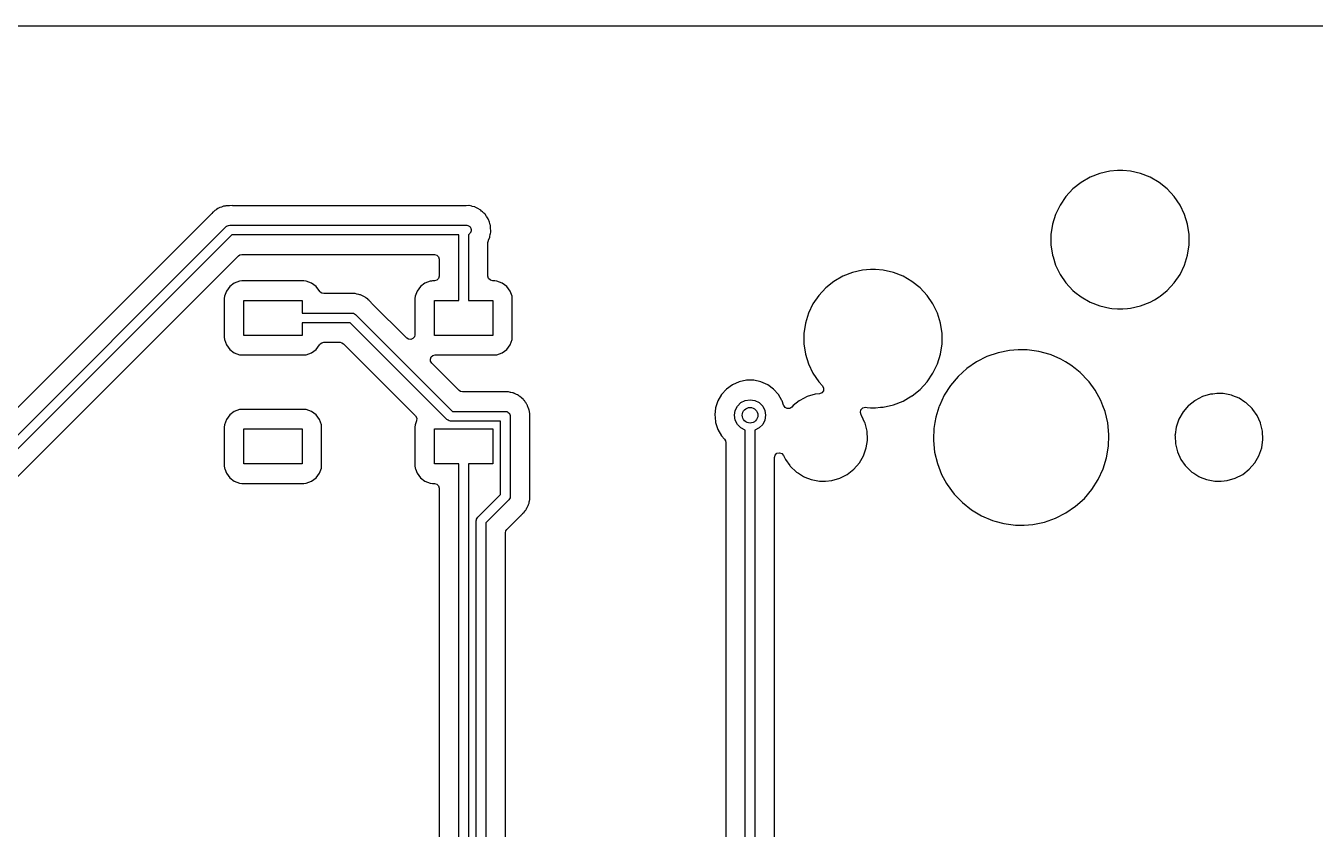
# Model space of a CAD drawing. Extents: x 51 to 201, y -153 to -28.
# Drawn here: x 83.96 to 117.09, y -48.17 to -27.52 of the extents above; entities that cross this region are included whole.
import ezdxf

# ---------------------------------------------------------------- set-up
doc = ezdxf.new("R2010")
doc.units = 0
doc.layers.add('BLACK', color=7, linetype='CONTINUOUS')

msp = doc.modelspace()

# ---------------------------------------------------------------- linework, layer by layer
at = {"layer": 'BLACK', "linetype": 'CONTINUOUS'}
for p, q in [((66.5009, -27.5214), (195.437, -27.5214)), ((111.305, -31.4158), (111.075, -31.5489)), ((111.553, -31.3186), (111.305, -31.4158)), ((111.812, -31.2594), (111.553, -31.3186)), ((112.011, -31.2445), (111.812, -31.2594)), ((112.144, -31.2445), (112.011, -31.2445)), ((112.011, -31.2445), (112.011, -31.2445)), ((112.343, -31.2594), (112.144, -31.2445)), ((112.144, -31.2445), (112.144, -31.2445)), ((112.602, -31.3186), (112.343, -31.2594)), ((112.85, -31.4158), (112.602, -31.3186)), ((113.08, -31.5489), (112.85, -31.4158)), ((110.866, -31.7148), (110.685, -31.9099)), ((111.075, -31.5489), (110.866, -31.7148)), ((113.289, -31.7148), (113.08, -31.5489)), ((113.47, -31.9099), (113.289, -31.7148)), ((113.289, -31.7148), (113.289, -31.7148)), ((110.536, -32.1298), (110.42, -32.3695)), ((110.685, -31.9099), (110.536, -32.1298)), ((113.619, -32.1298), (113.47, -31.9099)), ((113.735, -32.3695), (113.619, -32.1298)), ((88.7327, -32.3527), (82.5799, -38.5055)), ((88.7406, -32.3441), (88.7327, -32.3527)), ((88.7684, -32.3104), (88.7406, -32.3441)), ((88.7846, -32.2986), (88.7684, -32.3104)), ((88.7994, -32.286), (88.7846, -32.2986)), ((88.8136, -32.2718), (88.7994, -32.286)), ((88.8512, -32.2496), (88.8136, -32.2718)), ((88.8609, -32.2432), (88.8512, -32.2496)), ((88.8963, -32.2175), (88.8609, -32.2432)), ((88.9149, -32.2101), (88.8963, -32.2175)), ((88.9324, -32.2016), (88.9149, -32.2101)), ((88.9496, -32.1914), (88.9324, -32.2016)), ((88.9915, -32.1792), (88.9496, -32.1914)), ((89.0026, -32.1754), (88.9915, -32.1792)), ((89.0432, -32.1593), (89.0026, -32.1754)), ((89.0631, -32.1568), (89.0432, -32.1593)), ((89.0821, -32.1529), (89.0631, -32.1568)), ((89.1014, -32.1473), (89.0821, -32.1529)), ((89.145, -32.1459), (89.1014, -32.1473)), ((89.1567, -32.145), (89.145, -32.1459)), ((89.1606, -32.1445), (89.1567, -32.145)), ((89.1882, -32.1445), (89.1606, -32.1445)), ((89.1921, -32.1444), (89.1882, -32.1445)), ((89.2622, -32.1422), (89.1921, -32.1444)), ((89.2827, -32.1445), (89.2622, -32.1422)), ((95.2682, -32.1445), (89.2827, -32.1445)), ((95.2721, -32.1444), (95.2682, -32.1445)), ((95.3422, -32.1422), (95.2721, -32.1444)), ((95.3562, -32.1438), (95.3422, -32.1422)), ((95.4242, -32.1612), (95.3562, -32.1438)), ((95.4279, -32.1621), (95.4242, -32.1612)), ((95.4964, -32.1774), (95.4279, -32.1621)), ((95.5095, -32.1824), (95.4964, -32.1774)), ((95.5259, -32.1914), (95.5095, -32.1824)), ((95.571, -32.2162), (95.5259, -32.1914)), ((95.5744, -32.218), (95.571, -32.2162)), ((95.637, -32.2499), (95.5744, -32.218)), ((95.6485, -32.258), (95.637, -32.2499)), ((95.6734, -32.2814), (95.6485, -32.258)), ((95.6996, -32.306), (95.6734, -32.2814)), ((95.7025, -32.3086), (95.6996, -32.306)), ((95.7324, -32.335), (95.7025, -32.3086)), ((95.7551, -32.355), (95.7324, -32.335)), ((95.7642, -32.3657), (95.7551, -32.355)), ((95.8018, -32.4249), (95.7642, -32.3657)), ((95.8039, -32.4281), (95.8018, -32.4249)), ((95.8434, -32.4862), (95.8039, -32.4281)), ((110.42, -32.3695), (110.342, -32.6238)), ((113.813, -32.6238), (113.735, -32.3695)), ((79.8282, -41.965), (89.1116, -32.6816)), ((89.1116, -32.6816), (89.1295, -32.6682)), ((89.1295, -32.6682), (89.1324, -32.6648)), ((89.1324, -32.6648), (89.135, -32.6641)), ((89.135, -32.6641), (89.1401, -32.6603)), ((89.1401, -32.6603), (89.1703, -32.6537)), ((89.1703, -32.6537), (89.2, -32.645)), ((89.2, -32.645), (95.28, -32.645)), ((95.28, -32.645), (95.2862, -32.6459)), ((95.2862, -32.6459), (95.2889, -32.6453)), ((95.2889, -32.6453), (95.2931, -32.6469)), ((95.2931, -32.6469), (95.3152, -32.6501)), ((95.3152, -32.6501), (95.334, -32.6621)), ((95.334, -32.6621), (95.3549, -32.6699)), ((95.3549, -32.6699), (95.363, -32.6808)), ((95.363, -32.6808), (95.3745, -32.6881)), ((95.3745, -32.6881), (95.3837, -32.7084)), ((95.3837, -32.7084), (95.3971, -32.7263)), ((95.4021, -32.7966), (95.3956, -32.8085)), ((95.3971, -32.7263), (95.3981, -32.7399)), ((95.3981, -32.7399), (95.4037, -32.7522)), ((95.4037, -32.7522), (95.4006, -32.7743)), ((95.4006, -32.7743), (95.4021, -32.7966)), ((95.8496, -32.4988), (95.8434, -32.4862)), ((95.8505, -32.5016), (95.8496, -32.4988)), ((95.8713, -32.5656), (95.8505, -32.5016)), ((95.8505, -32.5016), (95.8505, -32.5016)), ((95.8725, -32.5691), (95.8713, -32.5656)), ((95.8953, -32.6325), (95.8725, -32.5691)), ((95.8963, -32.6352), (95.8953, -32.6325)), ((95.8953, -32.6325), (95.8953, -32.6325)), ((95.8991, -32.649), (95.8963, -32.6352)), ((95.9035, -32.719), (95.8991, -32.649)), ((95.9038, -32.7228), (95.9035, -32.719)), ((95.9102, -32.7898), (95.9038, -32.7228)), ((95.9098, -32.8067), (95.9104, -32.7927)), ((95.9104, -32.7927), (95.9102, -32.7898)), ((95.9102, -32.7898), (95.9102, -32.7898)), ((110.342, -32.6238), (110.302, -32.8869)), ((113.853, -32.8869), (113.813, -32.6238)), ((89.2518, -32.895), (79.9684, -42.1784)), ((95.085, -32.895), (89.2518, -32.895)), ((95.085, -34.58), (95.085, -32.895)), ((95.3684, -32.8584), (95.335, -32.8918)), ((95.335, -32.8918), (95.335, -34.58)), ((95.3791, -32.8388), (95.3684, -32.8584)), ((95.3937, -32.8219), (95.3791, -32.8388)), ((95.3956, -32.8085), (95.3937, -32.8219)), ((95.8355, -33.087), (95.8457, -33.0377)), ((95.8355, -33.1531), (95.8355, -33.087)), ((95.8457, -33.0377), (95.846, -33.0371)), ((95.846, -33.0371), (95.8494, -33.0292)), ((95.8494, -33.0292), (95.851, -33.0257)), ((95.851, -33.0257), (95.8796, -32.9648)), ((95.8796, -32.9648), (95.8809, -32.9622)), ((95.8796, -32.9648), (95.8796, -32.9648)), ((95.8809, -32.9622), (95.885, -32.9488)), ((95.885, -32.9488), (95.8854, -32.9459)), ((95.8854, -32.9459), (95.896, -32.8794)), ((95.8854, -32.9459), (95.8854, -32.9459)), ((95.896, -32.8794), (95.8966, -32.8756)), ((95.8966, -32.8756), (95.9092, -32.8096)), ((95.9092, -32.8096), (95.9098, -32.8067)), ((95.9092, -32.8096), (95.9092, -32.8096)), ((110.302, -32.8869), (110.302, -33.1531)), ((113.853, -33.1531), (113.853, -32.8869)), ((84.0267, -38.8279), (89.4228, -33.4318)), ((89.4228, -33.4318), (89.463, -33.4049)), ((89.463, -33.4049), (89.5105, -33.3955)), ((89.5105, -33.3955), (94.4605, -33.3955)), ((94.4605, -33.3955), (94.5225, -33.4121)), ((94.5225, -33.4121), (94.5679, -33.4575)), ((94.5679, -33.4575), (94.5845, -33.5195)), ((95.8355, -33.9555), (95.8355, -33.1531)), ((110.302, -33.1531), (110.342, -33.4162)), ((110.342, -33.4162), (110.354, -33.4575)), ((110.354, -33.4575), (110.42, -33.6705)), ((113.735, -33.6705), (113.813, -33.4162)), ((113.813, -33.4162), (113.853, -33.1531)), ((94.5845, -33.5195), (94.5845, -33.9555)), ((105.661, -33.7845), (105.462, -33.7994)), ((105.794, -33.7845), (105.661, -33.7845)), ((105.661, -33.7845), (105.661, -33.7845)), ((105.993, -33.7994), (105.794, -33.7845)), ((105.794, -33.7845), (105.794, -33.7845)), ((110.42, -33.6705), (110.536, -33.9102)), ((113.619, -33.9102), (113.735, -33.6705)), ((89.4525, -34.0859), (89.3177, -34.1362)), ((89.5121, -34.0795), (89.4525, -34.0859)), ((91.1079, -34.0795), (89.5121, -34.0795)), ((91.1675, -34.0859), (91.1079, -34.0795)), ((91.1079, -34.0795), (91.1079, -34.0795)), ((91.3023, -34.1362), (91.1675, -34.0859)), ((94.3525, -34.0859), (94.2177, -34.1362)), ((94.3823, -34.0827), (94.3525, -34.0859)), ((94.4121, -34.0795), (94.3823, -34.0827)), ((94.4605, -34.0795), (94.4121, -34.0795)), ((94.5225, -34.0629), (94.4605, -34.0795)), ((94.5679, -34.0175), (94.5225, -34.0629)), ((94.5845, -33.9555), (94.5679, -34.0175)), ((95.8521, -34.0175), (95.8355, -33.9555)), ((95.8975, -34.0629), (95.8521, -34.0175)), ((95.9595, -34.0795), (95.8975, -34.0629)), ((96.0079, -34.0795), (95.9595, -34.0795)), ((96.0675, -34.0859), (96.0079, -34.0795)), ((96.0079, -34.0795), (96.0079, -34.0795)), ((96.2023, -34.1362), (96.0675, -34.0859)), ((104.725, -34.0889), (104.516, -34.2548)), ((104.955, -33.9558), (104.725, -34.0889)), ((105.203, -33.8586), (104.955, -33.9558)), ((105.462, -33.7994), (105.203, -33.8586)), ((106.252, -33.8586), (105.993, -33.7994)), ((106.5, -33.9558), (106.252, -33.8586)), ((106.73, -34.0889), (106.5, -33.9558)), ((106.939, -34.2548), (106.73, -34.0889)), ((110.536, -33.9102), (110.685, -34.1301)), ((113.47, -34.1301), (113.619, -33.9102)), ((89.1162, -34.3377), (89.0659, -34.4725)), ((89.2025, -34.2225), (89.1162, -34.3377)), ((89.3177, -34.1362), (89.2025, -34.2225)), ((91.4175, -34.2225), (91.3023, -34.1362)), ((91.5145, -34.3519), (91.4175, -34.2225)), ((91.5157, -34.351), (91.5145, -34.3519)), ((91.5251, -34.3661), (91.5157, -34.351)), ((91.566, -34.3945), (91.5251, -34.3661)), ((91.6148, -34.4045), (91.566, -34.3945)), ((92.3097, -34.4045), (91.6148, -34.4045)), ((92.3213, -34.404), (92.3097, -34.4045)), ((92.3318, -34.403), (92.3213, -34.404)), ((92.3648, -34.3998), (92.3318, -34.403)), ((92.3772, -34.4018), (92.3648, -34.3998)), ((92.3648, -34.3998), (92.3648, -34.3998)), ((92.3846, -34.403), (92.3772, -34.4018)), ((92.404, -34.4045), (92.3846, -34.403)), ((92.424, -34.4045), (92.404, -34.4045)), ((92.4663, -34.4154), (92.424, -34.4045)), ((92.4778, -34.4177), (92.4663, -34.4154)), ((92.5209, -34.4246), (92.4778, -34.4177)), ((92.5393, -34.4325), (92.5209, -34.4246)), ((92.5577, -34.4388), (92.5393, -34.4325)), ((92.5771, -34.4438), (92.5577, -34.4388)), ((92.6154, -34.4648), (92.5771, -34.4438)), ((94.0162, -34.3377), (93.9659, -34.4725)), ((94.1025, -34.2225), (94.0162, -34.3377)), ((94.2177, -34.1362), (94.1025, -34.2225)), ((96.3175, -34.2225), (96.2023, -34.1362)), ((96.4038, -34.3377), (96.3175, -34.2225)), ((96.4541, -34.4725), (96.4038, -34.3377)), ((104.335, -34.4499), (104.186, -34.6698)), ((104.516, -34.2548), (104.335, -34.4499)), ((107.12, -34.4499), (106.939, -34.2548)), ((107.269, -34.6698), (107.12, -34.4499)), ((110.685, -34.1301), (110.866, -34.3252)), ((110.866, -34.3252), (110.918, -34.3661)), ((110.918, -34.3661), (111.075, -34.4911)), ((113.104, -34.4725), (113.289, -34.3252)), ((113.289, -34.3252), (113.47, -34.1301)), ((89.0659, -34.4725), (89.0595, -34.5321)), ((89.0595, -34.5321), (89.0595, -35.5279)), ((89.56, -35.48), (89.56, -34.58)), ((89.56, -34.58), (91.06, -34.58)), ((91.06, -34.58), (91.06, -34.905)), ((92.6259, -34.47), (92.6154, -34.4648)), ((92.6659, -34.4873), (92.6259, -34.47)), ((92.6818, -34.4996), (92.6659, -34.4873)), ((92.698, -34.5103), (92.6818, -34.4996)), ((92.7156, -34.5199), (92.698, -34.5103)), ((92.7474, -34.5498), (92.7156, -34.5199)), ((92.7563, -34.5574), (92.7474, -34.5498)), ((92.7595, -34.5599), (92.7563, -34.5574)), ((92.779, -34.5794), (92.7595, -34.5599)), ((92.7818, -34.5821), (92.779, -34.5794)), ((92.8329, -34.6301), (92.7818, -34.5821)), ((92.8458, -34.6462), (92.8329, -34.6301)), ((93.7478, -35.5482), (92.8458, -34.6462)), ((93.9659, -34.4725), (93.9595, -34.5321)), ((93.9595, -34.5321), (93.9595, -35.4605)), ((94.46, -35.48), (94.46, -34.58)), ((94.46, -34.58), (95.085, -34.58)), ((95.335, -34.58), (95.96, -34.58)), ((95.96, -34.58), (95.96, -35.48)), ((96.4605, -34.5321), (96.4541, -34.4725)), ((96.4605, -35.5279), (96.4605, -34.5321)), ((104.186, -34.6698), (104.07, -34.9095)), ((107.385, -34.9095), (107.269, -34.6698)), ((111.075, -34.4911), (111.305, -34.6242)), ((111.305, -34.6242), (111.305, -34.6242)), ((111.305, -34.6242), (111.553, -34.7214)), ((111.553, -34.7214), (111.812, -34.7806)), ((111.812, -34.7806), (111.869, -34.7849)), ((111.869, -34.7849), (112.011, -34.7955)), ((112.144, -34.7955), (112.268, -34.7862)), ((112.268, -34.7862), (112.343, -34.7806)), ((112.343, -34.7806), (112.602, -34.7214)), ((112.602, -34.7214), (112.85, -34.6242)), ((112.85, -34.6242), (112.961, -34.5599)), ((112.961, -34.5599), (113.08, -34.4911)), ((113.08, -34.4911), (113.104, -34.4725)), ((91.06, -34.905), (92.345, -34.905)), ((92.345, -34.905), (92.3671, -34.9082)), ((92.3671, -34.9082), (92.3716, -34.9079)), ((92.3716, -34.9079), (92.374, -34.9092)), ((92.374, -34.9092), (92.3802, -34.9101)), ((92.3802, -34.9101), (92.4062, -34.9268)), ((92.4062, -34.9268), (92.4334, -34.9416)), ((92.4334, -34.9416), (94.9218, -37.43)), ((104.07, -34.9095), (103.992, -35.1638)), ((107.463, -35.1638), (107.385, -34.9095)), ((112.011, -34.7955), (112.011, -34.7955)), ((112.011, -34.7955), (112.144, -34.7955)), ((112.144, -34.7955), (112.144, -34.7955)), ((92.2932, -35.155), (91.06, -35.155)), ((91.06, -35.155), (91.06, -35.48)), ((94.7816, -37.6434), (92.2932, -35.155)), ((103.992, -35.1638), (103.952, -35.4269)), ((103.952, -35.4269), (103.952, -35.6931)), ((107.503, -35.4269), (107.463, -35.1638)), ((107.503, -35.6931), (107.503, -35.4269)), ((89.0595, -35.5279), (89.0649, -35.5785)), ((89.0649, -35.5785), (89.0659, -35.5875)), ((89.0659, -35.5875), (89.1162, -35.7223)), ((89.1162, -35.7223), (89.2025, -35.8375)), ((91.06, -35.48), (89.56, -35.48)), ((91.4175, -35.8375), (91.5038, -35.7223)), ((91.5038, -35.7223), (91.5145, -35.7081)), ((91.5038, -35.7223), (91.5038, -35.7223)), ((91.5145, -35.7081), (91.5157, -35.709)), ((91.5157, -35.709), (91.5251, -35.6939)), ((91.5251, -35.6939), (91.566, -35.6655)), ((91.566, -35.6655), (91.6148, -35.6555)), ((91.6148, -35.6555), (92.0345, -35.6555)), ((92.0345, -35.6555), (92.082, -35.6649)), ((92.082, -35.6649), (92.1222, -35.6918)), ((92.1222, -35.6918), (93.9739, -37.5435)), ((93.7972, -35.5785), (93.7478, -35.5482)), ((93.8549, -35.583), (93.7972, -35.5785)), ((93.9084, -35.5609), (93.8549, -35.583)), ((93.946, -35.5168), (93.9084, -35.5609)), ((93.9595, -35.4605), (93.946, -35.5168)), ((95.96, -35.48), (94.46, -35.48)), ((96.3175, -35.8375), (96.4038, -35.7223)), ((96.4038, -35.7223), (96.4541, -35.5875)), ((96.4541, -35.5875), (96.4605, -35.5279)), ((103.952, -35.6931), (103.992, -35.9562)), ((107.463, -35.9562), (107.503, -35.6931)), ((89.2025, -35.8375), (89.3177, -35.9238)), ((89.3177, -35.9238), (89.4525, -35.9741)), ((89.4525, -35.9741), (89.5121, -35.9805)), ((89.5121, -35.9805), (91.1079, -35.9805)), ((91.1079, -35.9805), (91.1675, -35.9741)), ((91.1675, -35.9741), (91.3023, -35.9238)), ((91.3023, -35.9238), (91.4175, -35.8375)), ((94.357, -36.0851), (94.3791, -36.0316)), ((94.3615, -36.1428), (94.357, -36.0851)), ((94.3791, -36.0316), (94.4232, -35.994)), ((94.4232, -35.994), (94.4794, -35.9805)), ((94.4794, -35.9805), (96.0079, -35.9805)), ((96.0079, -35.9805), (96.0675, -35.9741)), ((96.0675, -35.9741), (96.2023, -35.9238)), ((96.2023, -35.9238), (96.3175, -35.8375)), ((103.992, -35.9562), (104.07, -36.2105)), ((107.385, -36.2105), (107.463, -35.9562)), ((108.657, -36.0234), (108.388, -36.1593)), ((108.942, -35.9246), (108.657, -36.0234)), ((109.237, -35.8646), (108.942, -35.9246)), ((109.462, -35.8495), (109.237, -35.8646)), ((109.688, -35.8495), (109.462, -35.8495)), ((109.462, -35.8495), (109.462, -35.8495)), ((109.987, -35.8897), (109.688, -35.8495)), ((110.277, -35.9693), (109.987, -35.8897)), ((109.987, -35.8897), (109.987, -35.8897)), ((109.987, -35.8897), (109.987, -35.8897)), ((110.304, -35.9805), (110.277, -35.9693)), ((110.555, -36.0869), (110.304, -35.9805)), ((110.677, -36.1593), (110.555, -36.0869)), ((94.3918, -36.1922), (94.3615, -36.1428)), ((95.0928, -36.8932), (94.3918, -36.1922)), ((104.07, -36.2105), (104.186, -36.4502)), ((107.269, -36.4502), (107.385, -36.2105)), ((108.14, -36.3299), (107.916, -36.532)), ((108.388, -36.1593), (108.14, -36.3299)), ((110.814, -36.2404), (110.677, -36.1593)), ((110.927, -36.3299), (110.814, -36.2404)), ((111.05, -36.4272), (110.927, -36.3299)), ((111.26, -36.6438), (111.05, -36.4272)), ((102.117, -36.7458), (101.964, -36.8571)), ((102.29, -36.6689), (102.117, -36.7458)), ((102.475, -36.6295), (102.29, -36.6689)), ((102.665, -36.6295), (102.475, -36.6295)), ((102.475, -36.6295), (102.475, -36.6295)), ((102.85, -36.6689), (102.665, -36.6295)), ((102.665, -36.6295), (102.665, -36.6295)), ((103.023, -36.7458), (102.85, -36.6689)), ((103.176, -36.8571), (103.023, -36.7458)), ((104.186, -36.4502), (104.335, -36.6701)), ((104.335, -36.6701), (104.43, -36.7718)), ((104.43, -36.7718), (104.461, -36.8325)), ((106.939, -36.8652), (107.12, -36.6701)), ((107.12, -36.6701), (107.269, -36.4502)), ((107.722, -36.7621), (107.56, -37.016)), ((107.916, -36.532), (107.722, -36.7621)), ((111.279, -36.6701), (111.26, -36.6438)), ((111.439, -36.8863), (111.279, -36.6701)), ((95.133, -36.9201), (95.0928, -36.8932)), ((95.1805, -36.9295), (95.133, -36.9201)), ((96.2615, -36.9295), (95.1805, -36.9295)), ((96.2692, -36.9293), (96.2615, -36.9295)), ((96.3246, -36.9258), (96.2692, -36.9293)), ((96.3326, -36.9273), (96.3246, -36.9258)), ((96.3558, -36.9295), (96.3326, -36.9273)), ((96.364, -36.9295), (96.3558, -36.9295)), ((96.4178, -36.9433), (96.364, -36.9295)), ((96.364, -36.9295), (96.364, -36.9295)), ((96.4254, -36.945), (96.4178, -36.9433)), ((96.4798, -36.9554), (96.4254, -36.945)), ((96.4872, -36.9589), (96.4798, -36.9554)), ((96.4798, -36.9554), (96.4798, -36.9554)), ((96.5092, -36.9668), (96.4872, -36.9589)), ((96.5138, -36.968), (96.5092, -36.9668)), ((96.5171, -36.9688), (96.5138, -36.968)), ((96.5657, -36.9955), (96.5171, -36.9688)), ((96.5726, -36.9991), (96.5657, -36.9955)), ((96.5917, -37.0081), (96.5726, -36.9991)), ((96.6228, -37.0227), (96.5917, -37.0081)), ((96.6291, -37.0279), (96.6228, -37.0227)), ((96.6484, -37.041), (96.6291, -37.0279)), ((96.6556, -37.0449), (96.6484, -37.041)), ((96.696, -37.0829), (96.6556, -37.0449)), ((96.7019, -37.0881), (96.696, -37.0829)), ((96.7446, -37.1234), (96.7019, -37.0881)), ((101.837, -36.9978), (101.743, -37.1617)), ((101.964, -36.8571), (101.837, -36.9978)), ((103.303, -36.9978), (103.176, -36.8571)), ((103.39, -37.1489), (103.303, -36.9978)), ((104.037, -37.0504), (103.846, -37.1489)), ((104.244, -36.9898), (104.037, -37.0504)), ((104.351, -36.9796), (104.244, -36.9898)), ((104.414, -36.9548), (104.351, -36.9796)), ((104.455, -36.9003), (104.414, -36.9548)), ((104.461, -36.8325), (104.455, -36.9003)), ((106.5, -37.1642), (106.641, -37.0829)), ((106.641, -37.0829), (106.73, -37.0311)), ((106.73, -37.0311), (106.735, -37.0279)), ((106.735, -37.0279), (106.939, -36.8652)), ((107.56, -37.016), (107.434, -37.2866)), ((111.583, -37.1506), (111.439, -36.8863)), ((114.197, -37.0504), (114.006, -37.1489)), ((114.404, -36.9898), (114.197, -37.0504)), ((114.464, -36.9841), (114.404, -36.9898)), ((114.564, -36.9745), (114.464, -36.9841)), ((114.725, -36.9745), (114.564, -36.9745)), ((114.936, -37.0152), (114.725, -36.9745)), ((114.976, -37.0311), (114.936, -37.0152)), ((114.936, -37.0152), (114.936, -37.0152)), ((114.936, -37.0152), (114.936, -37.0152)), ((115.136, -37.0951), (114.976, -37.0311)), ((115.284, -37.1902), (115.136, -37.0951)), ((89.3177, -37.4362), (89.2025, -37.5225)), ((89.4525, -37.3859), (89.3177, -37.4362)), ((89.5121, -37.3795), (89.4525, -37.3859)), ((91.1079, -37.3795), (89.5121, -37.3795)), ((91.1675, -37.3859), (91.1079, -37.3795)), ((91.1079, -37.3795), (91.1079, -37.3795)), ((91.3023, -37.4362), (91.1675, -37.3859)), ((91.4175, -37.5225), (91.3023, -37.4362)), ((94.9218, -37.43), (96.285, -37.43)), ((96.285, -37.43), (96.3202, -37.4351)), ((96.3202, -37.4351), (96.3279, -37.44)), ((96.7494, -37.13), (96.7446, -37.1234)), ((96.7648, -37.1475), (96.7494, -37.13)), ((96.7708, -37.1531), (96.7648, -37.1475)), ((96.8005, -37.1999), (96.7708, -37.1531)), ((96.8049, -37.2064), (96.8005, -37.1999)), ((96.8375, -37.2513), (96.8049, -37.2064)), ((96.8405, -37.2589), (96.8375, -37.2513)), ((96.8511, -37.2797), (96.8405, -37.2589)), ((96.8555, -37.2866), (96.8511, -37.2797)), ((96.8726, -37.3393), (96.8555, -37.2866)), ((96.8752, -37.3466), (96.8726, -37.3393)), ((96.8957, -37.3982), (96.8752, -37.3466)), ((96.8967, -37.4063), (96.8957, -37.3982)), ((96.9018, -37.4291), (96.8967, -37.4063)), ((96.9043, -37.4369), (96.9018, -37.4291)), ((96.9078, -37.4923), (96.9043, -37.4369)), ((101.684, -37.3417), (101.665, -37.5225)), ((101.743, -37.1617), (101.684, -37.3417)), ((102.17, -37.53), (102.19, -37.4064)), ((102.19, -37.4064), (102.246, -37.2949)), ((102.246, -37.2949), (102.335, -37.2064)), ((102.335, -37.2064), (102.446, -37.1496)), ((102.446, -37.1496), (102.57, -37.13)), ((102.57, -37.13), (102.694, -37.1496)), ((102.694, -37.1496), (102.805, -37.2064)), ((102.805, -37.2064), (102.894, -37.2949)), ((102.894, -37.2949), (102.95, -37.4064)), ((102.95, -37.4064), (102.97, -37.53)), ((103.397, -37.1617), (103.39, -37.1489)), ((103.432, -37.2698), (103.397, -37.1617)), ((103.434, -37.2753), (103.432, -37.2698)), ((103.469, -37.3295), (103.434, -37.2753)), ((103.527, -37.3585), (103.469, -37.3295)), ((103.592, -37.3543), (103.527, -37.3585)), ((103.646, -37.3182), (103.592, -37.3543)), ((103.677, -37.2817), (103.646, -37.3182)), ((103.835, -37.1578), (103.677, -37.2817)), ((103.677, -37.2817), (103.677, -37.2817)), ((103.677, -37.2817), (103.677, -37.2817)), ((103.846, -37.1489), (103.835, -37.1578)), ((105.405, -37.4564), (105.42, -37.389)), ((105.42, -37.389), (105.47, -37.3406)), ((105.47, -37.3406), (105.538, -37.3263)), ((105.538, -37.3263), (105.581, -37.3295)), ((105.581, -37.3295), (105.661, -37.3355)), ((105.661, -37.3355), (105.661, -37.3355)), ((105.661, -37.3355), (105.794, -37.3355)), ((105.794, -37.3355), (105.918, -37.3262)), ((105.794, -37.3355), (105.794, -37.3355)), ((105.918, -37.3262), (105.993, -37.3206)), ((105.993, -37.3206), (106.252, -37.2614)), ((106.252, -37.2614), (106.5, -37.1642)), ((107.421, -37.3263), (107.343, -37.5771)), ((107.433, -37.2893), (107.421, -37.3263)), ((107.434, -37.2866), (107.433, -37.2893)), ((111.636, -37.2866), (111.583, -37.1506)), ((111.692, -37.4317), (111.636, -37.2866)), ((111.762, -37.7248), (111.692, -37.4317)), ((113.837, -37.2817), (113.697, -37.4442)), ((113.84, -37.2797), (113.837, -37.2817)), ((113.995, -37.1578), (113.84, -37.2797)), ((114.006, -37.1489), (113.995, -37.1578)), ((115.316, -37.2113), (115.284, -37.1902)), ((115.472, -37.3596), (115.316, -37.2113)), ((115.491, -37.3859), (115.472, -37.3596)), ((115.597, -37.5347), (115.491, -37.3859)), ((89.1162, -37.6377), (89.0659, -37.7725)), ((89.2025, -37.5225), (89.1162, -37.6377)), ((91.5038, -37.6377), (91.4175, -37.5225)), ((91.5541, -37.7725), (91.5038, -37.6377)), ((94.0024, -37.6745), (93.9659, -37.7725)), ((93.9739, -37.5435), (94.0074, -37.6049)), ((94.0074, -37.6049), (94.0024, -37.6745)), ((94.8088, -37.6582), (94.7816, -37.6434)), ((94.8348, -37.6749), (94.8088, -37.6582)), ((94.841, -37.6758), (94.8348, -37.6749)), ((94.8434, -37.6771), (94.841, -37.6758)), ((94.8479, -37.6768), (94.8434, -37.6771)), ((94.87, -37.68), (94.8479, -37.6768)), ((96.16, -37.68), (94.87, -37.68)), ((96.16, -39.5632), (96.16, -37.68)), ((96.3279, -37.44), (96.3369, -37.4413)), ((96.3369, -37.4413), (96.3571, -37.4587)), ((96.3571, -37.4587), (96.3795, -37.4731)), ((96.3795, -37.4731), (96.3833, -37.4814)), ((96.3833, -37.4814), (96.3902, -37.4874)), ((96.3902, -37.4874), (96.3977, -37.513)), ((96.3977, -37.513), (96.4087, -37.5372)), ((96.4087, -37.5372), (96.4074, -37.5462)), ((96.4074, -37.5462), (96.41, -37.555)), ((96.41, -37.555), (96.41, -39.615)), ((96.9085, -37.5), (96.9078, -37.4923)), ((96.9087, -37.5017), (96.9085, -37.5)), ((96.9105, -37.5157), (96.9087, -37.5017)), ((96.9105, -37.5315), (96.9105, -37.5157)), ((96.9107, -37.5392), (96.9105, -37.5315)), ((96.9105, -37.6258), (96.9127, -37.6026)), ((96.9105, -39.5797), (96.9105, -37.6258)), ((96.9142, -37.5946), (96.9107, -37.5392)), ((96.9127, -37.6026), (96.9142, -37.5946)), ((101.665, -37.5225), (101.665, -37.53)), ((101.665, -37.53), (101.67, -37.5817)), ((101.67, -37.5817), (101.684, -37.7183)), ((101.684, -37.7183), (101.743, -37.8983)), ((102.19, -37.6536), (102.17, -37.53)), ((102.246, -37.7651), (102.19, -37.6536)), ((102.335, -37.8536), (102.246, -37.7651)), ((102.894, -37.7651), (102.805, -37.8536)), ((102.95, -37.6536), (102.894, -37.7651)), ((102.97, -37.53), (102.95, -37.6536)), ((105.427, -37.5218), (105.405, -37.4564)), ((105.437, -37.5347), (105.427, -37.5218)), ((105.523, -37.7248), (105.437, -37.5347)), ((105.526, -37.7302), (105.523, -37.7248)), ((105.577, -37.9391), (105.526, -37.7302)), ((107.32, -37.7183), (107.293, -37.8742)), ((107.343, -37.5771), (107.32, -37.7183)), ((111.792, -38.0246), (111.762, -37.7248)), ((113.589, -37.6303), (113.519, -37.8334)), ((113.697, -37.4442), (113.589, -37.6303)), ((115.683, -37.7248), (115.597, -37.5347)), ((115.686, -37.7302), (115.683, -37.7248)), ((115.737, -37.9391), (115.686, -37.7302)), ((89.0659, -37.7725), (89.0595, -37.8321)), ((89.0595, -37.8321), (89.0595, -38.8279)), ((89.56, -38.78), (89.56, -37.88)), ((89.56, -37.88), (91.06, -37.88)), ((91.06, -37.88), (91.06, -38.78)), ((91.5605, -37.8321), (91.5541, -37.7725)), ((91.5605, -38.8279), (91.5605, -37.8321)), ((93.9659, -37.7725), (93.9595, -37.8321)), ((93.9595, -37.8321), (93.9595, -38.8279)), ((94.46, -38.78), (94.46, -37.88)), ((94.46, -37.88), (95.96, -37.88)), ((95.96, -37.88), (95.96, -38.78)), ((101.743, -37.8983), (101.837, -38.0622)), ((101.837, -38.0622), (101.837, -38.0622)), ((101.837, -38.0622), (101.913, -38.1457)), ((102.445, -37.9097), (102.335, -37.8536)), ((102.445, -54.555), (102.445, -37.9097)), ((102.805, -37.8536), (102.695, -37.9097)), ((102.695, -37.9097), (102.695, -54.68)), ((105.587, -38.1538), (105.577, -37.9391)), ((107.293, -37.8742), (107.284, -38.1457)), ((111.782, -38.3258), (111.791, -38.0462)), ((111.791, -38.0462), (111.792, -38.0246)), ((113.491, -38.0283), (113.488, -38.0462)), ((113.488, -38.0462), (113.489, -38.0622)), ((113.489, -38.0622), (113.498, -38.2609)), ((113.519, -37.8334), (113.491, -38.0283)), ((115.747, -38.1538), (115.737, -37.9391)), ((101.913, -38.1457), (101.936, -38.1842)), ((101.936, -38.1842), (101.944, -38.2287)), ((101.944, -38.2287), (101.944, -53.9305)), ((105.486, -38.5697), (105.556, -38.3666)), ((105.556, -38.3666), (105.584, -38.1754)), ((105.584, -38.1754), (105.587, -38.1538)), ((107.284, -38.1457), (107.283, -38.1754)), ((107.283, -38.1754), (107.313, -38.4752)), ((111.732, -38.6229), (111.782, -38.3258)), ((113.498, -38.2609), (113.549, -38.4698)), ((115.646, -38.5697), (115.716, -38.3666)), ((115.716, -38.3666), (115.747, -38.1538)), ((103.195, -38.616), (103.213, -38.5519)), ((103.195, -52.2031), (103.195, -38.616)), ((103.213, -38.5519), (103.262, -38.5063)), ((103.262, -38.5063), (103.327, -38.4922)), ((103.327, -38.4922), (103.389, -38.5136)), ((103.389, -38.5136), (103.432, -38.5645)), ((103.432, -38.5645), (103.478, -38.6653)), ((103.478, -38.6653), (103.591, -38.8236)), ((105.238, -38.9183), (105.378, -38.7558)), ((105.378, -38.7558), (105.486, -38.5697)), ((107.313, -38.4752), (107.383, -38.7683)), ((111.642, -38.9107), (111.732, -38.6229)), ((113.549, -38.4698), (113.638, -38.6653)), ((113.638, -38.6653), (113.751, -38.8236)), ((115.398, -38.9183), (115.538, -38.7558)), ((115.538, -38.7558), (115.646, -38.5697)), ((80.3473, -42.5073), (84.0267, -38.8279)), ((89.0595, -38.8279), (89.0659, -38.8875)), ((89.0659, -38.8875), (89.0746, -38.9107)), ((89.0746, -38.9107), (89.1162, -39.0223)), ((89.1162, -39.0223), (89.2025, -39.1375)), ((91.06, -38.78), (89.56, -38.78)), ((91.4175, -39.1375), (91.5038, -39.0223)), ((91.5038, -39.0223), (91.5541, -38.8875)), ((91.5541, -38.8875), (91.5605, -38.8279)), ((93.9595, -38.8279), (93.9659, -38.8875)), ((93.9659, -38.8875), (93.9746, -38.9107)), ((93.9746, -38.9107), (94.0162, -39.0223)), ((94.0162, -39.0223), (94.1025, -39.1375)), ((95.085, -38.78), (94.46, -38.78)), ((95.085, -83.7682), (95.085, -38.78)), ((95.96, -38.78), (95.335, -38.78)), ((95.335, -38.78), (95.335, -83.82)), ((103.591, -38.8236), (103.603, -38.8404)), ((103.603, -38.8404), (103.759, -38.9887)), ((103.759, -38.9887), (103.811, -39.0223)), ((103.811, -39.0223), (103.939, -39.1049)), ((104.878, -39.1496), (105.069, -39.0511)), ((105.069, -39.0511), (105.238, -38.9183)), ((107.383, -38.7683), (107.492, -39.0494)), ((107.492, -39.0494), (107.618, -39.2805)), ((111.515, -39.184), (111.642, -38.9107)), ((113.751, -38.8236), (113.763, -38.8404)), ((113.763, -38.8404), (113.919, -38.9887)), ((113.919, -38.9887), (113.971, -39.0223)), ((113.971, -39.0223), (114.099, -39.1049)), ((115.038, -39.1496), (115.229, -39.0511)), ((115.229, -39.0511), (115.398, -38.9183)), ((89.2025, -39.1375), (89.3177, -39.2238)), ((89.3177, -39.2238), (89.4525, -39.2741)), ((89.4525, -39.2741), (89.5121, -39.2805)), ((89.5121, -39.2805), (91.1079, -39.2805)), ((91.1079, -39.2805), (91.1675, -39.2741)), ((91.1675, -39.2741), (91.3023, -39.2238)), ((91.3023, -39.2238), (91.4175, -39.1375)), ((94.1025, -39.1375), (94.2177, -39.2238)), ((94.2177, -39.2238), (94.3525, -39.2741)), ((94.3525, -39.2741), (94.4121, -39.2805)), ((94.4121, -39.2805), (94.4605, -39.2805)), ((94.4605, -39.2805), (94.5225, -39.2971)), ((94.5225, -39.2971), (94.5679, -39.3425)), ((94.5679, -39.3425), (94.5845, -39.4045)), ((94.5845, -39.4045), (94.5845, -83.5095)), ((103.939, -39.1049), (103.979, -39.121)), ((103.979, -39.121), (104.139, -39.1848)), ((104.139, -39.1848), (104.35, -39.2255)), ((104.35, -39.2255), (104.511, -39.2255)), ((104.511, -39.2255), (104.671, -39.2102)), ((104.511, -39.2255), (104.511, -39.2255)), ((104.671, -39.2102), (104.878, -39.1496)), ((107.618, -39.2805), (107.636, -39.3137)), ((107.636, -39.3137), (107.815, -39.5562)), ((111.353, -39.4379), (111.515, -39.184)), ((114.099, -39.1049), (114.139, -39.121)), ((114.139, -39.121), (114.299, -39.1848)), ((114.299, -39.1848), (114.51, -39.2255)), ((114.51, -39.2255), (114.671, -39.2255)), ((114.671, -39.2255), (114.831, -39.2102)), ((114.671, -39.2255), (114.671, -39.2255)), ((114.831, -39.2102), (115.038, -39.1496)), ((95.5716, -40.1516), (96.16, -39.5632)), ((96.3734, -39.7034), (95.785, -40.2918)), ((96.3882, -39.6762), (96.3734, -39.7034)), ((96.4049, -39.6502), (96.3882, -39.6762)), ((96.4058, -39.644), (96.4049, -39.6502)), ((96.4071, -39.6416), (96.4058, -39.644)), ((96.41, -39.615), (96.4068, -39.6371)), ((96.4068, -39.6371), (96.4071, -39.6416)), ((96.8904, -39.7909), (96.8973, -39.7478)), ((96.8973, -39.7478), (96.8996, -39.7363)), ((96.8996, -39.7363), (96.9105, -39.694)), ((96.911, -39.5913), (96.9105, -39.5797)), ((96.9105, -39.674), (96.912, -39.6546)), ((96.9105, -39.694), (96.9105, -39.674)), ((96.9152, -39.6348), (96.911, -39.5913)), ((96.912, -39.6546), (96.9121, -39.6543)), ((96.9121, -39.6543), (96.9152, -39.6348)), ((107.815, -39.5562), (108.025, -39.7728)), ((110.935, -39.8701), (111.159, -39.668)), ((111.159, -39.668), (111.353, -39.4379)), ((96.6869, -40.1008), (96.7329, -40.0517)), ((96.7329, -40.0517), (96.7356, -40.049)), ((96.7356, -40.049), (96.7551, -40.0295)), ((96.7551, -40.0295), (96.7576, -40.0263)), ((96.7576, -40.0263), (96.7652, -40.0174)), ((96.7652, -40.0174), (96.7951, -39.9856)), ((96.7951, -39.9856), (96.8047, -39.968)), ((96.8047, -39.968), (96.8154, -39.9518)), ((96.8154, -39.9518), (96.8277, -39.9359)), ((96.8277, -39.9359), (96.845, -39.8959)), ((96.845, -39.8959), (96.8502, -39.8854)), ((96.8502, -39.8854), (96.8712, -39.8471)), ((96.8712, -39.8471), (96.8762, -39.8277)), ((96.8762, -39.8277), (96.8825, -39.8093)), ((96.8825, -39.8093), (96.8904, -39.7909)), ((108.025, -39.7728), (108.261, -39.9596)), ((108.261, -39.9596), (108.52, -40.1131)), ((110.418, -40.1766), (110.687, -40.0407)), ((110.687, -40.0407), (110.935, -39.8701)), ((95.535, -40.24), (95.5382, -40.2179)), ((95.535, -83.9546), (95.535, -40.24)), ((95.5379, -40.2134), (95.5392, -40.211)), ((95.5382, -40.2179), (95.5379, -40.2134)), ((95.5392, -40.211), (95.5401, -40.2048)), ((95.5401, -40.2048), (95.5568, -40.1788)), ((95.5568, -40.1788), (95.5716, -40.1516)), ((95.785, -40.2918), (95.785, -84.0064)), ((96.3218, -40.4628), (96.4743, -40.3103)), ((96.4743, -40.3103), (96.6688, -40.1158)), ((96.6688, -40.1158), (96.6849, -40.1029)), ((96.6849, -40.1029), (96.6869, -40.1008)), ((96.6869, -40.1008), (96.6869, -40.1008)), ((108.52, -40.1131), (108.798, -40.2307)), ((108.798, -40.2307), (108.798, -40.2307)), ((108.798, -40.2307), (108.798, -40.2307)), ((108.798, -40.2307), (108.862, -40.2483)), ((108.862, -40.2483), (109.088, -40.3103)), ((109.088, -40.3103), (109.387, -40.3505)), ((109.387, -40.3505), (109.613, -40.3505)), ((109.613, -40.3505), (109.838, -40.3354)), ((109.613, -40.3505), (109.613, -40.3505)), ((109.838, -40.3354), (109.961, -40.3103)), ((109.961, -40.3103), (110.133, -40.2754)), ((110.133, -40.2754), (110.418, -40.1766)), ((96.2855, -40.5505), (96.2949, -40.503)), ((96.2855, -54.65), (96.2855, -40.5505)), ((96.2949, -40.503), (96.3218, -40.4628))]:
    msp.add_line(p, q, dxfattribs=at)
at = {"layer": 'BLACK'}
msp.add_circle((102.57, -37.53), 0.2, dxfattribs=at)

doc.saveas('drawing.dxf')
